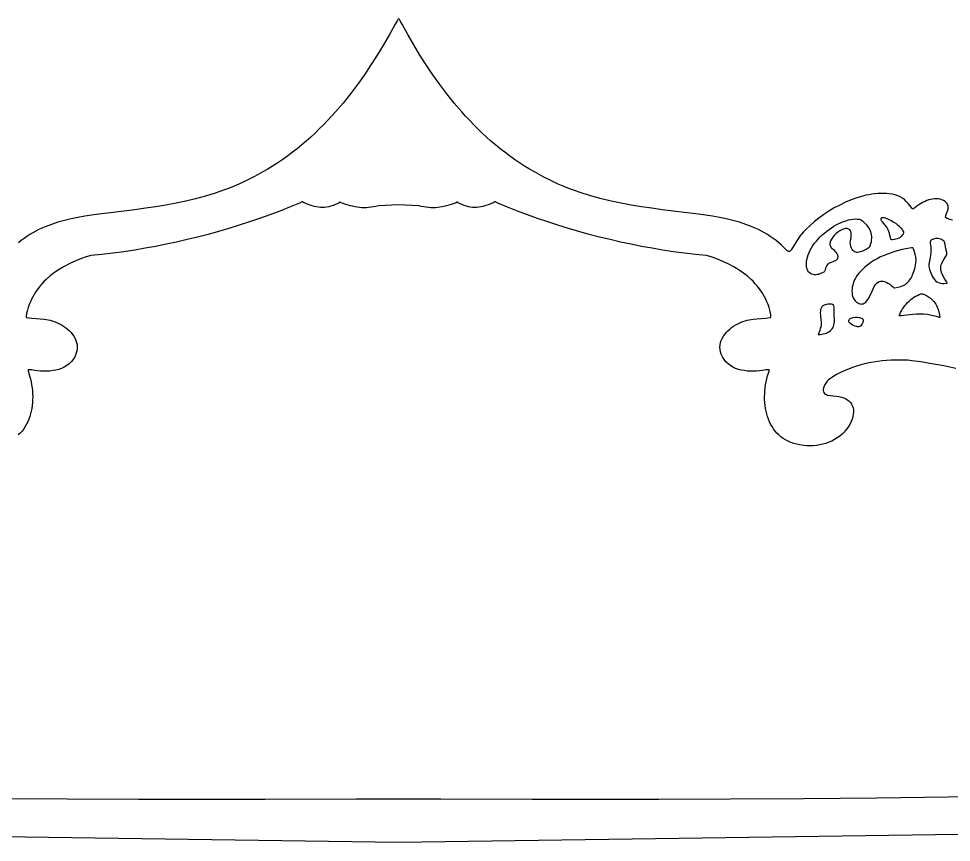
# Model space of a CAD drawing. Extents: x 75 to 4474, y 200 to 3053.
# Drawn here: x 1259 to 2391, y 1934 to 2934 of the extents above; entities that cross this region are included whole.
import ezdxf

# ---------------------------------------------------------------- set-up
doc = ezdxf.new("R2010")
doc.units = 0
doc.layers.add('LAYER_1', color=18, linetype='CONTINUOUS')

msp = doc.modelspace()

# ---------------------------------------------------------------- linework, layer by layer
at = {"layer": 'LAYER_1'}
for points in [[(2392.5, 2689.7), (2388.9, 2690.7), (2386, 2691.7), (2383.9, 2692.8), (2384.4, 2695.4), (2385.2, 2698), (2386.1, 2700.5), (2386.9, 2703), (2387.1, 2704.2), (2387.2, 2705.4), (2387.1, 2706.6), (2386.9, 2707.7), (2386.4, 2708.9), (2385.7, 2710), (2384.8, 2711.1), (2383.5, 2712.2), (2381.5, 2713.5), (2379.4, 2714.4), (2377.3, 2715.1), (2375.1, 2715.5), (2372.8, 2715.6), (2370.5, 2715.6), (2368.2, 2715.3), (2365.9, 2714.8), (2363.6, 2714.2), (2361.3, 2713.4), (2359.1, 2712.5), (2356.9, 2711.5), (2352.8, 2709.3), (2349.1, 2706.9), (2346.1, 2704.4), (2345.1, 2703.7), (2344.4, 2703.4), (2343.7, 2703.6), (2343, 2704.2), (2340.8, 2707), (2338.5, 2710), (2336.2, 2712.5), (2333.9, 2714.6), (2331.5, 2716.4), (2328.9, 2717.9), (2326, 2719.2), (2322.7, 2720.3), (2319, 2721.2), (2315.6, 2721.7), (2312.1, 2722), (2308.6, 2722.2), (2305, 2722.2), (2301.5, 2722), (2297.9, 2721.7), (2294.3, 2721.2), (2290.7, 2720.6), (2287.2, 2719.9), (2283.6, 2719), (2276.4, 2716.9), (2269.3, 2714.4), (2262.3, 2711.4), (2255.5, 2708.1), (2248.8, 2704.5), (2242.3, 2700.6), (2236.1, 2696.4), (2230.2, 2692.1), (2224.6, 2687.6), (2219.4, 2683.1), (2214.5, 2678.4), (2211.6, 2675.4), (2209.2, 2672.6), (2207.2, 2670.1), (2205.4, 2667.7), (2202.1, 2662.5), (2198.1, 2656.1), (2196.7, 2653.8), (2196, 2652.8), (2195.3, 2652), (2194.5, 2651.6), (2193.6, 2651.5), (2192.6, 2652), (2191.4, 2653), (2188.2, 2656.2), (2184.9, 2659.3), (2181.5, 2662.2), (2178.1, 2664.9), (2174.7, 2667.5), (2171.2, 2669.9), (2167.6, 2672.2), (2164, 2674.3), (2160.4, 2676.3), (2156.7, 2678.2), (2153, 2680), (2149.2, 2681.6), (2141.6, 2684.6), (2133.7, 2687.2), (2125.8, 2689.4), (2117.6, 2691.3), (2109.4, 2693), (2101, 2694.4), (2092.6, 2695.7), (2084, 2696.9), (2066.6, 2699.1), (2040.1, 2702.4), (2027.3, 2704.2), (2014.7, 2706), (2002.4, 2708.1), (1990.2, 2710.3), (1978.2, 2712.8), (1966.4, 2715.6), (1954.6, 2718.8), (1942.9, 2722.4), (1931.3, 2726.5), (1925.5, 2728.7), (1919.7, 2731), (1913.9, 2733.5), (1908.1, 2736.1), (1902.3, 2738.9), (1896.5, 2741.9), (1890.6, 2745), (1884.8, 2748.3), (1878.9, 2751.7), (1873, 2755.3), (1866.8, 2759.3), (1860.7, 2763.5), (1854.7, 2767.7), (1848.9, 2772.1), (1843.2, 2776.5), (1837.6, 2781.1), (1832.1, 2785.8), (1826.7, 2790.5), (1821.4, 2795.4), (1816.3, 2800.4), (1811.2, 2805.4), (1806.3, 2810.6), (1801.4, 2815.8), (1796.6, 2821.1), (1787.4, 2831.9), (1778.5, 2843.1), (1769.9, 2854.5), (1761.6, 2866.2), (1753.6, 2878.1), (1745.9, 2890.2), (1738.5, 2902.5), (1731.3, 2915), (1724.3, 2927.6), (1722, 2931.7), (1721.1, 2933.3), (1720.3, 2934.2), (1720.1, 2934.4), (1719.8, 2934.2), (1719, 2933.3), (1718.1, 2931.7), (1715.9, 2927.6), (1708.9, 2915), (1701.6, 2902.5), (1694.2, 2890.2), (1686.5, 2878.1), (1678.5, 2866.2), (1670.2, 2854.5), (1661.7, 2843.1), (1652.8, 2831.9), (1643.5, 2821.1), (1638.7, 2815.8), (1633.9, 2810.6), (1628.9, 2805.4), (1623.8, 2800.4), (1618.7, 2795.4), (1613.4, 2790.5), (1608, 2785.8), (1602.5, 2781.1), (1596.9, 2776.5), (1591.2, 2772.1), (1585.4, 2767.7), (1579.4, 2763.5), (1573.4, 2759.3), (1567.1, 2755.3), (1561.2, 2751.7), (1555.4, 2748.3), (1549.5, 2745), (1543.7, 2741.9), (1537.8, 2738.9), (1532, 2736.1), (1526.2, 2733.5), (1520.4, 2731), (1514.6, 2728.7), (1508.8, 2726.5), (1497.2, 2722.4), (1485.5, 2718.8), (1473.7, 2715.6), (1461.9, 2712.8), (1449.9, 2710.3), (1437.7, 2708.1), (1425.4, 2706), (1412.8, 2704.2), (1400, 2702.4), (1373.6, 2699.1), (1356.1, 2696.9), (1347.5, 2695.7), (1339.1, 2694.4), (1330.7, 2693), (1322.5, 2691.3), (1314.4, 2689.4), (1306.4, 2687.2), (1298.6, 2684.6), (1290.9, 2681.6), (1287.1, 2680), (1283.4, 2678.2), (1279.7, 2676.3), (1276.1, 2674.3), (1272.5, 2672.2), (1268.9, 2669.9), (1265.4, 2667.5), (1262, 2664.9), (1258.6, 2662.2)], [(2396.2, 2509.5), (2388.9, 2511.2), (2381.7, 2512.8), (2374.5, 2514.2), (2365, 2515.9), (2354, 2517.7), (2343.1, 2519.1), (2338.1, 2519.6), (2333.7, 2519.8), (2328.4, 2519.9), (2323.1, 2519.8), (2317.7, 2519.7), (2312.4, 2519.3), (2307.1, 2518.8), (2301.8, 2518.2), (2296.5, 2517.4), (2291.3, 2516.4), (2286.1, 2515.3), (2281, 2514), (2275.9, 2512.5), (2270.8, 2510.8), (2265.9, 2509), (2261, 2506.9), (2256.2, 2504.6), (2251.5, 2502.2), (2247.2, 2499.7), (2245.3, 2498.5), (2243.5, 2497.2), (2241.8, 2495.8), (2240.2, 2494.2), (2238.8, 2492.3), (2237.5, 2490.2), (2236.4, 2488), (2235.7, 2486), (2235.4, 2484.3), (2235.3, 2482.8), (2235.6, 2481.5), (2236.2, 2480.4), (2237, 2479.4), (2238.1, 2478.6), (2239.3, 2478), (2240.7, 2477.4), (2243.8, 2476.7), (2247.4, 2476.3), (2251, 2476), (2254.4, 2475.6), (2257.5, 2475), (2260.3, 2474.1), (2262.8, 2473), (2265, 2471.6), (2266.9, 2470), (2268.6, 2468.2), (2269.9, 2466.2), (2270.9, 2464.1), (2271.6, 2461.7), (2272, 2459.3), (2272.1, 2456.7), (2271.9, 2454), (2271.4, 2451.1), (2270.5, 2448.2), (2269.4, 2445.2), (2267.7, 2441.7), (2265.7, 2438.4), (2263.4, 2435.4), (2261, 2432.5), (2258.3, 2429.9), (2255.4, 2427.5), (2252.3, 2425.3), (2249.1, 2423.3), (2245.7, 2421.5), (2242.2, 2420), (2238.6, 2418.7), (2234.9, 2417.7), (2231.1, 2416.8), (2227.3, 2416.3), (2223.4, 2415.9), (2219.5, 2415.8), (2217.5, 2415.9), (2215.7, 2415.9), (2211.3, 2416.3), (2207.2, 2416.8), (2203.3, 2417.6), (2199.6, 2418.7), (2196.1, 2419.9), (2192.8, 2421.3), (2189.7, 2423), (2186.8, 2424.8), (2184.1, 2426.8), (2181.6, 2428.9), (2179.2, 2431.3), (2177.1, 2433.7), (2175.1, 2436.3), (2173.3, 2439.1), (2171.6, 2441.9), (2170.2, 2444.9), (2168.9, 2448), (2167.7, 2451.2), (2166.8, 2454.4), (2166, 2457.8), (2165.3, 2461.2), (2164.8, 2464.7), (2164.5, 2468.2), (2164.3, 2471.8), (2164.3, 2475.4), (2164.4, 2479), (2164.6, 2482.6), (2165, 2486.3), (2165.5, 2489.9), (2166.2, 2493.6), (2167, 2497.2), (2167.9, 2500.8), (2169.2, 2505), (2169.7, 2506.4), (2169.8, 2507.4), (2169.8, 2507.7), (2169.6, 2508), (2169.3, 2508.1), (2168.8, 2508.2), (2167.5, 2508.2), (2165.5, 2507.9), (2161.9, 2507.3), (2158.2, 2506.8), (2154.5, 2506.5), (2150.7, 2506.3), (2147, 2506.3), (2143.3, 2506.5), (2139.6, 2507), (2136, 2507.6), (2132.5, 2508.6), (2129.1, 2509.8), (2125.9, 2511.3), (2122.9, 2513.1), (2120, 2515.2), (2117.4, 2517.7), (2115.1, 2520.6), (2113, 2523.9), (2111.7, 2526.9), (2110.8, 2529.8), (2110.3, 2532.6), (2110.1, 2535.5), (2110.4, 2538.3), (2110.9, 2541), (2111.7, 2543.6), (2112.8, 2546.2), (2114.2, 2548.7), (2115.8, 2551.1), (2117.7, 2553.3), (2119.7, 2555.5), (2121.9, 2557.5), (2124.2, 2559.4), (2126.7, 2561.2), (2129.3, 2562.8), (2132.4, 2564.3), (2135.2, 2565.6), (2137.9, 2566.7), (2140.5, 2567.6), (2143, 2568.3), (2145.4, 2568.8), (2150.2, 2569.6), (2155, 2570.1), (2160, 2570.4), (2165.4, 2570.8), (2171.5, 2571.4), (2171.9, 2572.9), (2172, 2574.1), (2171.9, 2575.3), (2171.6, 2576.8), (2170.6, 2580.3), (2169.6, 2583.8), (2168.4, 2587.2), (2167.1, 2590.4), (2165.6, 2593.6), (2164.1, 2596.7), (2162.4, 2599.6), (2160.7, 2602.5), (2158.8, 2605.3), (2156.8, 2607.9), (2154.7, 2610.5), (2152.5, 2613), (2150.3, 2615.5), (2147.9, 2617.8), (2142.9, 2622.2), (2137.6, 2626.3), (2132, 2630), (2126.1, 2633.5), (2120, 2636.7), (2113.7, 2639.6), (2107.2, 2642.3), (2100.5, 2644.7), (2093.7, 2646.9), (2080.3, 2648.1), (2067, 2649.6), (2053.7, 2651.3), (2040.4, 2653.4), (2027.7, 2655.6), (2015, 2657.9), (2002.3, 2660.5), (1989.5, 2663.2), (1976.7, 2666.1), (1964, 2669.2), (1951.3, 2672.5), (1938.7, 2676), (1926.1, 2679.6), (1913.5, 2683.5), (1901.1, 2687.5), (1888.7, 2691.7), (1876.5, 2696.1), (1864.3, 2700.7), (1852.4, 2705.5), (1840.5, 2710.5), (1837.7, 2711.8), (1837.3, 2711.9), (1836.8, 2711.8), (1835.5, 2711.3), (1830.1, 2708.9), (1824.9, 2707), (1822.4, 2706.3), (1819.9, 2705.7), (1817.4, 2705.3), (1814.9, 2705.1), (1812.4, 2705.1), (1809.9, 2705.2), (1807.4, 2705.5), (1804.9, 2706), (1802.3, 2706.7), (1799.6, 2707.6), (1796.9, 2708.6), (1794, 2710), (1792.4, 2710.9), (1791.8, 2711.4), (1791.5, 2711.5), (1791.2, 2711.4), (1789.9, 2710.9), (1784, 2708.8), (1778.3, 2707.1), (1772.9, 2705.8), (1770.2, 2705.4), (1767.5, 2705), (1764.8, 2704.8), (1762, 2704.8), (1759.3, 2704.8), (1756.4, 2705), (1753.6, 2705.3), (1750.6, 2705.8), (1747.5, 2706.4), (1744.4, 2707.2), (1720.1, 2708.3), (1695.7, 2707.2), (1692.6, 2706.4), (1689.5, 2705.8), (1686.6, 2705.3), (1683.7, 2705), (1680.9, 2704.8), (1678.1, 2704.8), (1675.4, 2704.8), (1672.6, 2705), (1669.9, 2705.4), (1667.2, 2705.8), (1661.8, 2707.1), (1656.1, 2708.8), (1650.3, 2710.9), (1648.9, 2711.4), (1648.6, 2711.5), (1648.4, 2711.4), (1647.7, 2710.9), (1646.1, 2710), (1643.3, 2708.6), (1640.5, 2707.6), (1637.9, 2706.7), (1635.3, 2706), (1632.7, 2705.5), (1630.2, 2705.2), (1627.7, 2705.1), (1625.2, 2705.1), (1622.7, 2705.3), (1620.3, 2705.7), (1617.8, 2706.3), (1615.2, 2707), (1610.1, 2708.9), (1604.6, 2711.3), (1603.3, 2711.8), (1602.8, 2711.9), (1602.4, 2711.8), (1599.6, 2710.5), (1587.8, 2705.5), (1575.8, 2700.7), (1563.6, 2696.1), (1551.4, 2691.7), (1539, 2687.5), (1526.6, 2683.5), (1514.1, 2679.6), (1501.5, 2676), (1488.8, 2672.5), (1476.1, 2669.2), (1463.4, 2666.1), (1450.6, 2663.2), (1437.9, 2660.5), (1425.1, 2657.9), (1412.4, 2655.6), (1399.7, 2653.4), (1386.4, 2651.3), (1373.1, 2649.6), (1359.8, 2648.1), (1346.5, 2646.9), (1339.6, 2644.7), (1333, 2642.3), (1326.4, 2639.6), (1320.1, 2636.7), (1314, 2633.5), (1308.1, 2630), (1302.5, 2626.3), (1297.2, 2622.2), (1292.2, 2617.8), (1289.9, 2615.5), (1287.6, 2613), (1285.4, 2610.5), (1283.3, 2607.9), (1281.3, 2605.3), (1279.5, 2602.5), (1277.7, 2599.6), (1276, 2596.7), (1274.5, 2593.6), (1273.1, 2590.4), (1271.7, 2587.2), (1270.6, 2583.8), (1269.5, 2580.3), (1268.6, 2576.8), (1268.3, 2575.3), (1268.1, 2574.1), (1268.2, 2572.9), (1268.6, 2571.4), (1274.7, 2570.8), (1280.1, 2570.4), (1285.2, 2570.1), (1289.9, 2569.6), (1294.7, 2568.8), (1297.1, 2568.3), (1299.6, 2567.6), (1302.2, 2566.7), (1304.9, 2565.6), (1307.8, 2564.3), (1310.8, 2562.8), (1313.4, 2561.2), (1315.9, 2559.4), (1318.2, 2557.5), (1320.4, 2555.5), (1322.5, 2553.3), (1324.3, 2551.1), (1325.9, 2548.7), (1327.3, 2546.2), (1328.4, 2543.6), (1329.2, 2541), (1329.8, 2538.3), (1330, 2535.5), (1329.8, 2532.6), (1329.3, 2529.8), (1328.4, 2526.9), (1327.1, 2523.9), (1325.1, 2520.6), (1322.7, 2517.7), (1320.1, 2515.2), (1317.3, 2513.1), (1314.2, 2511.3), (1311, 2509.8), (1307.6, 2508.6), (1304.1, 2507.6), (1300.5, 2507), (1296.9, 2506.5), (1293.1, 2506.3), (1289.4, 2506.3), (1285.6, 2506.5), (1281.9, 2506.8), (1278.3, 2507.3), (1274.7, 2507.9), (1272.6, 2508.2), (1271.3, 2508.2), (1270.8, 2508.1), (1270.5, 2508), (1270.4, 2507.7), (1270.3, 2507.4), (1270.4, 2506.4), (1270.9, 2505), (1272.2, 2500.8), (1273.2, 2497.2), (1273.9, 2493.6), (1274.6, 2489.9), (1275.1, 2486.3), (1275.5, 2482.6), (1275.8, 2479), (1275.9, 2475.4), (1275.8, 2471.8), (1275.6, 2468.2), (1275.3, 2464.7), (1274.8, 2461.2), (1274.2, 2457.8), (1273.4, 2454.4), (1272.4, 2451.2), (1271.3, 2448), (1270, 2444.9), (1268.5, 2441.9), (1266.9, 2439.1), (1265.1, 2436.3), (1263.1, 2433.7), (1260.9, 2431.3), (1258.5, 2428.9)], [(1228.8, 1987.6), (1317.9, 1987.1), (1404.2, 1986.8), (1485.1, 1986.7), (1558, 1986.7), (1668.7, 1987), (1720.1, 1987.1), (1771.4, 1987), (1882.2, 1986.7), (1955, 1986.7), (2035.9, 1986.8), (2122.3, 1987.1), (2211.3, 1987.6), (2300.4, 1988.4), (2386.9, 1989.6), (2428.3, 1990.3)], [(728.3, 1948.6), (1720.1, 1934.4), (2711.9, 1948.6)]]:
    msp.add_lwpolyline(points, dxfattribs=at)
for points in [[(2281.3, 2690.2), (2283.3, 2688.6), (2285.2, 2687), (2286.9, 2685.3), (2288.4, 2683.5), (2289.7, 2681.8), (2290.9, 2679.9), (2291.9, 2678), (2292.7, 2676.1), (2293.3, 2674.1), (2293.7, 2672), (2294, 2669.9), (2294, 2667.7), (2293.8, 2665.5), (2293.5, 2663.2), (2292.9, 2660.8), (2292.1, 2658.3), (2291.6, 2657), (2291.1, 2656.4), (2288.8, 2655), (2285.5, 2653.1), (2282.3, 2651.6), (2280.7, 2651.1), (2279.1, 2650.7), (2277.6, 2650.5), (2276.2, 2650.5), (2274.8, 2650.7), (2273.5, 2651.2), (2272.4, 2651.9), (2271.3, 2652.9), (2270.4, 2654.2), (2269.6, 2655.8), (2268.9, 2657.7), (2268.4, 2660), (2268.3, 2662.4), (2268.4, 2664.7), (2269.2, 2669.2), (2269.4, 2671.4), (2269.4, 2673.5), (2269.2, 2674.6), (2268.9, 2675.7), (2268.4, 2676.7), (2267.7, 2677.8), (2267.1, 2678.4), (2266.3, 2678.9), (2265.4, 2679.2), (2264.5, 2679.4), (2263.5, 2679.5), (2262.4, 2679.4), (2260.2, 2678.9), (2257.8, 2677.9), (2255.4, 2676.7), (2253, 2675.1), (2250.8, 2673.2), (2248.7, 2671.2), (2246.9, 2669), (2245.4, 2666.8), (2244.3, 2664.5), (2243.9, 2663.4), (2243.7, 2662.3), (2243.6, 2661.2), (2243.6, 2660.1), (2243.8, 2659.1), (2244.2, 2658.1), (2244.8, 2657.1), (2245.5, 2656.3), (2248.3, 2653.6), (2249.7, 2652.2), (2250.9, 2650.8), (2251.9, 2649.2), (2252.6, 2647.5), (2253, 2645.6), (2252.9, 2643.4), (2252.5, 2642.4), (2251.9, 2641.6), (2251.3, 2641), (2250.5, 2640.5), (2248.8, 2639.8), (2246.9, 2639.2), (2244.9, 2638.5), (2242.8, 2637.4), (2241.8, 2636.7), (2240.8, 2635.7), (2239.8, 2634.5), (2238.9, 2633.1), (2238.1, 2631.4), (2237.8, 2630), (2237.5, 2628.1), (2237.1, 2627.3), (2236, 2626.5), (2234.2, 2625.6), (2231.3, 2624.4), (2229.6, 2623.9), (2227.9, 2623.6), (2226.3, 2623.4), (2224.7, 2623.5), (2223.1, 2623.8), (2221.6, 2624.3), (2220, 2625.1), (2218.5, 2626.1), (2217.3, 2627.1), (2216.6, 2628.2), (2216.2, 2629.5), (2215.7, 2631.1), (2215.2, 2633.8), (2215, 2636.5), (2215.2, 2639.3), (2215.5, 2642.1), (2216.2, 2644.9), (2217.1, 2647.7), (2218.3, 2650.6), (2219.7, 2653.4), (2221.2, 2656.1), (2223, 2658.9), (2225, 2661.6), (2227.1, 2664.2), (2229.4, 2666.8), (2231.8, 2669.3), (2234.3, 2671.8), (2237, 2674.1), (2239.7, 2676.3), (2242.5, 2678.4), (2245.4, 2680.4), (2248.3, 2682.3), (2251.2, 2684), (2254.2, 2685.5), (2257.2, 2686.9), (2260.1, 2688.1), (2263, 2689.1), (2265.9, 2690), (2268.7, 2690.6), (2271.4, 2691), (2274.1, 2691.2), (2276.6, 2691.1), (2279, 2690.8)], [(2316.9, 2668.7), (2316.4, 2671.3), (2315.9, 2673.7), (2315.1, 2675.9), (2314.4, 2677.8), (2313.5, 2679.6), (2312.6, 2681.2), (2310.7, 2683.8), (2307.3, 2687.7), (2306.2, 2689.1), (2305.9, 2689.8), (2305.7, 2690.4), (2305.8, 2691.7), (2305.9, 2692.1), (2306.2, 2692.5), (2307, 2693), (2308.1, 2693.1), (2309.4, 2692.9), (2311, 2692.5), (2314.4, 2691.1), (2317.9, 2689.3), (2321.2, 2687.4), (2323.8, 2685.7), (2325.2, 2684.6), (2327.3, 2682.8), (2330, 2679.9), (2331.2, 2678.4), (2332.2, 2676.9), (2332.8, 2675.5), (2333, 2674.9), (2333, 2674.4), (2332.4, 2672.8), (2331.4, 2671.3), (2330.2, 2670), (2328.7, 2668.8), (2327.1, 2667.9), (2325.3, 2667.1), (2323.5, 2666.6), (2321.8, 2666.3), (2319.3, 2666), (2318.6, 2666), (2318, 2666.1), (2317.6, 2666.4), (2317.3, 2666.8)], [(2382.3, 2612.8), (2385.1, 2613.1), (2385.7, 2613.4), (2385.8, 2613.7), (2385.6, 2614.3), (2385, 2615.1), (2383.2, 2617.9), (2380.7, 2622.5), (2379.1, 2626.3), (2378.5, 2628), (2378.2, 2629.6), (2378, 2631.1), (2378, 2632.5), (2378.2, 2634), (2378.6, 2635.4), (2379.2, 2636.9), (2379.9, 2638.5), (2381.9, 2642.1), (2384.7, 2646.3), (2385.1, 2647.3), (2385.4, 2648.3), (2385.4, 2649.4), (2385.3, 2650.5), (2384.3, 2655.1), (2383.4, 2660), (2382.8, 2662.8), (2382.4, 2663.8), (2382, 2664.4), (2380.9, 2665.2), (2379.5, 2666), (2378, 2666.6), (2376.5, 2667.1), (2374.8, 2667.4), (2373.2, 2667.5), (2371.7, 2667.4), (2370.3, 2667.1), (2367.9, 2666.2), (2367, 2665.8), (2366.3, 2665.3), (2365.8, 2664.7), (2365.5, 2664.2), (2365.3, 2663.6), (2365.2, 2662.9), (2365.3, 2661.5), (2365.6, 2659.8), (2365.9, 2657.8), (2366.2, 2655.5), (2366.2, 2651), (2365.8, 2646.7), (2365, 2642.5), (2363.8, 2638.2), (2363.4, 2636.2), (2363.4, 2634.1), (2363.8, 2632), (2364.3, 2629.8), (2365.1, 2627.7), (2365.9, 2625.6), (2367.7, 2621.8), (2368.9, 2619.6), (2370.3, 2617.7), (2371.8, 2616.1), (2373.5, 2614.9), (2375.3, 2614), (2377.4, 2613.3), (2379.7, 2613)], [(2294.7, 2603.5), (2297.3, 2609.2), (2298.3, 2610.8), (2299.4, 2612.2), (2300.6, 2613.4), (2301.9, 2614.4), (2303.3, 2615.1), (2304.8, 2615.6), (2306.3, 2615.8), (2308, 2615.6), (2309.9, 2615.2), (2311.8, 2614.5), (2313.9, 2613.4), (2316.2, 2611.9), (2317.9, 2610.5), (2319.3, 2609.1), (2320.8, 2608), (2321.6, 2607.7), (2322.4, 2607.7), (2326.1, 2608.2), (2327.9, 2608.6), (2329.6, 2609.2), (2331.2, 2609.8), (2332.8, 2610.5), (2334.3, 2611.4), (2335.7, 2612.3), (2337, 2613.4), (2338.3, 2614.5), (2339.5, 2615.8), (2340.5, 2617.1), (2341.5, 2618.6), (2342.4, 2620.1), (2343.2, 2621.7), (2343.9, 2623.5), (2345.3, 2627.5), (2346.5, 2631.1), (2347.4, 2634.5), (2347.9, 2637.8), (2348.1, 2641.2), (2347.8, 2644.6), (2347.1, 2648.4), (2345.9, 2652.5), (2344.8, 2655), (2344.4, 2655.7), (2344, 2656.1), (2343.4, 2656.2), (2342.6, 2656.2), (2340, 2655.8), (2335.6, 2654.9), (2331.1, 2654), (2326.7, 2652.8), (2322.2, 2651.6), (2317.8, 2650.2), (2313.5, 2648.6), (2309.2, 2646.9), (2305, 2645), (2300.9, 2642.9), (2297, 2640.6), (2293.2, 2638.2), (2289.5, 2635.5), (2286, 2632.7), (2282.6, 2629.6), (2279.5, 2626.3), (2276.6, 2622.8), (2275.5, 2621.1), (2274.5, 2619.2), (2273.5, 2617.2), (2272.6, 2615.1), (2271.8, 2612.9), (2271.2, 2610.7), (2270.7, 2608.4), (2270.4, 2606.2), (2270.3, 2603.9), (2270.4, 2601.6), (2270.6, 2599.5), (2271.1, 2597.4), (2271.9, 2595.4), (2272.9, 2593.5), (2274.2, 2591.7), (2275.8, 2590.1), (2277.4, 2589.2), (2278.8, 2588.5), (2280.2, 2588.1), (2281.5, 2587.9), (2282.7, 2588), (2283.9, 2588.3), (2285, 2588.8), (2286.1, 2589.4), (2287.1, 2590.3), (2288, 2591.2), (2289.7, 2593.4), (2291.2, 2595.9)], [(2376.5, 2574.5), (2376.8, 2572.3), (2376.8, 2571.8), (2376.6, 2571.6), (2376.1, 2571.6), (2375.3, 2571.8), (2372.7, 2572.7), (2366.9, 2574.1), (2361.9, 2575.1), (2357.3, 2575.6), (2353, 2575.7), (2348.7, 2575.6), (2344.1, 2575.2), (2333.3, 2573.9), (2330.5, 2573.6), (2327.7, 2573.5), (2328.5, 2575.6), (2329.4, 2577.7), (2330.5, 2579.8), (2331.7, 2581.9), (2333.1, 2584), (2334.6, 2586), (2336.2, 2587.9), (2337.9, 2589.7), (2339.7, 2591.5), (2341.6, 2593.2), (2343.5, 2594.7), (2345.5, 2596.1), (2347.6, 2597.3), (2349.7, 2598.4), (2351.9, 2599.3), (2354, 2600.1), (2355, 2600.2), (2356, 2600.1), (2357.1, 2599.9), (2358.3, 2599.5), (2360.7, 2598.3), (2363.2, 2596.7), (2365.5, 2594.9), (2367.7, 2592.9), (2369.5, 2591.1), (2370.8, 2589.5), (2372, 2587.8), (2373, 2586), (2373.9, 2584.2), (2374.6, 2582.4), (2375.8, 2578.6)], [(2232.6, 2560.4), (2231.9, 2558), (2231.1, 2555.6), (2229.3, 2550.9), (2231.5, 2551), (2233.5, 2551.3), (2235.5, 2551.6), (2237.4, 2552.1), (2239.2, 2552.7), (2240.8, 2553.4), (2242.3, 2554.3), (2243.7, 2555.3), (2245, 2556.4), (2246.1, 2557.7), (2247, 2559.1), (2247.8, 2560.7), (2248.4, 2562.5), (2248.8, 2564.3), (2249.1, 2566.4), (2249.1, 2568.6), (2248.7, 2574.4), (2248.6, 2577.3), (2248.7, 2580.4), (2248.8, 2582.5), (2248.8, 2584.2), (2248.4, 2585.6), (2247.8, 2586.6), (2246.8, 2587.4), (2245.5, 2587.8), (2243.7, 2587.9), (2241.4, 2587.8), (2238.8, 2587.4), (2236.7, 2586.7), (2235, 2585.7), (2233.8, 2584.4), (2232.9, 2582.9), (2232.3, 2581.3), (2232, 2579.4), (2231.9, 2577.5), (2232.2, 2573.4), (2232.6, 2569.2), (2233, 2565.2), (2233, 2563.3), (2232.8, 2561.6)], [(2283.8, 2568.3), (2283.7, 2566.8), (2283.3, 2565.4), (2282.8, 2564), (2282, 2562.7), (2281.1, 2561.6), (2279.9, 2560.8), (2278.5, 2560.4), (2277.7, 2560.3), (2276.9, 2560.4), (2275.6, 2560.7), (2274, 2561.2), (2272.2, 2561.9), (2270.5, 2562.8), (2268.8, 2563.8), (2267.5, 2564.9), (2267, 2565.5), (2266.6, 2566.1), (2266.4, 2566.8), (2266.4, 2567.4), (2266.8, 2568.7), (2267.4, 2569.7), (2268.2, 2570.4), (2269.3, 2570.9), (2270.5, 2571.3), (2271.7, 2571.5), (2274.2, 2571.9), (2276.5, 2572), (2279.3, 2571.6), (2280.7, 2571.3), (2281.9, 2570.8), (2282.9, 2570.2), (2283.5, 2569.5)]]:
    msp.add_lwpolyline(points, close=True, dxfattribs=at)

doc.saveas('drawing.dxf')
